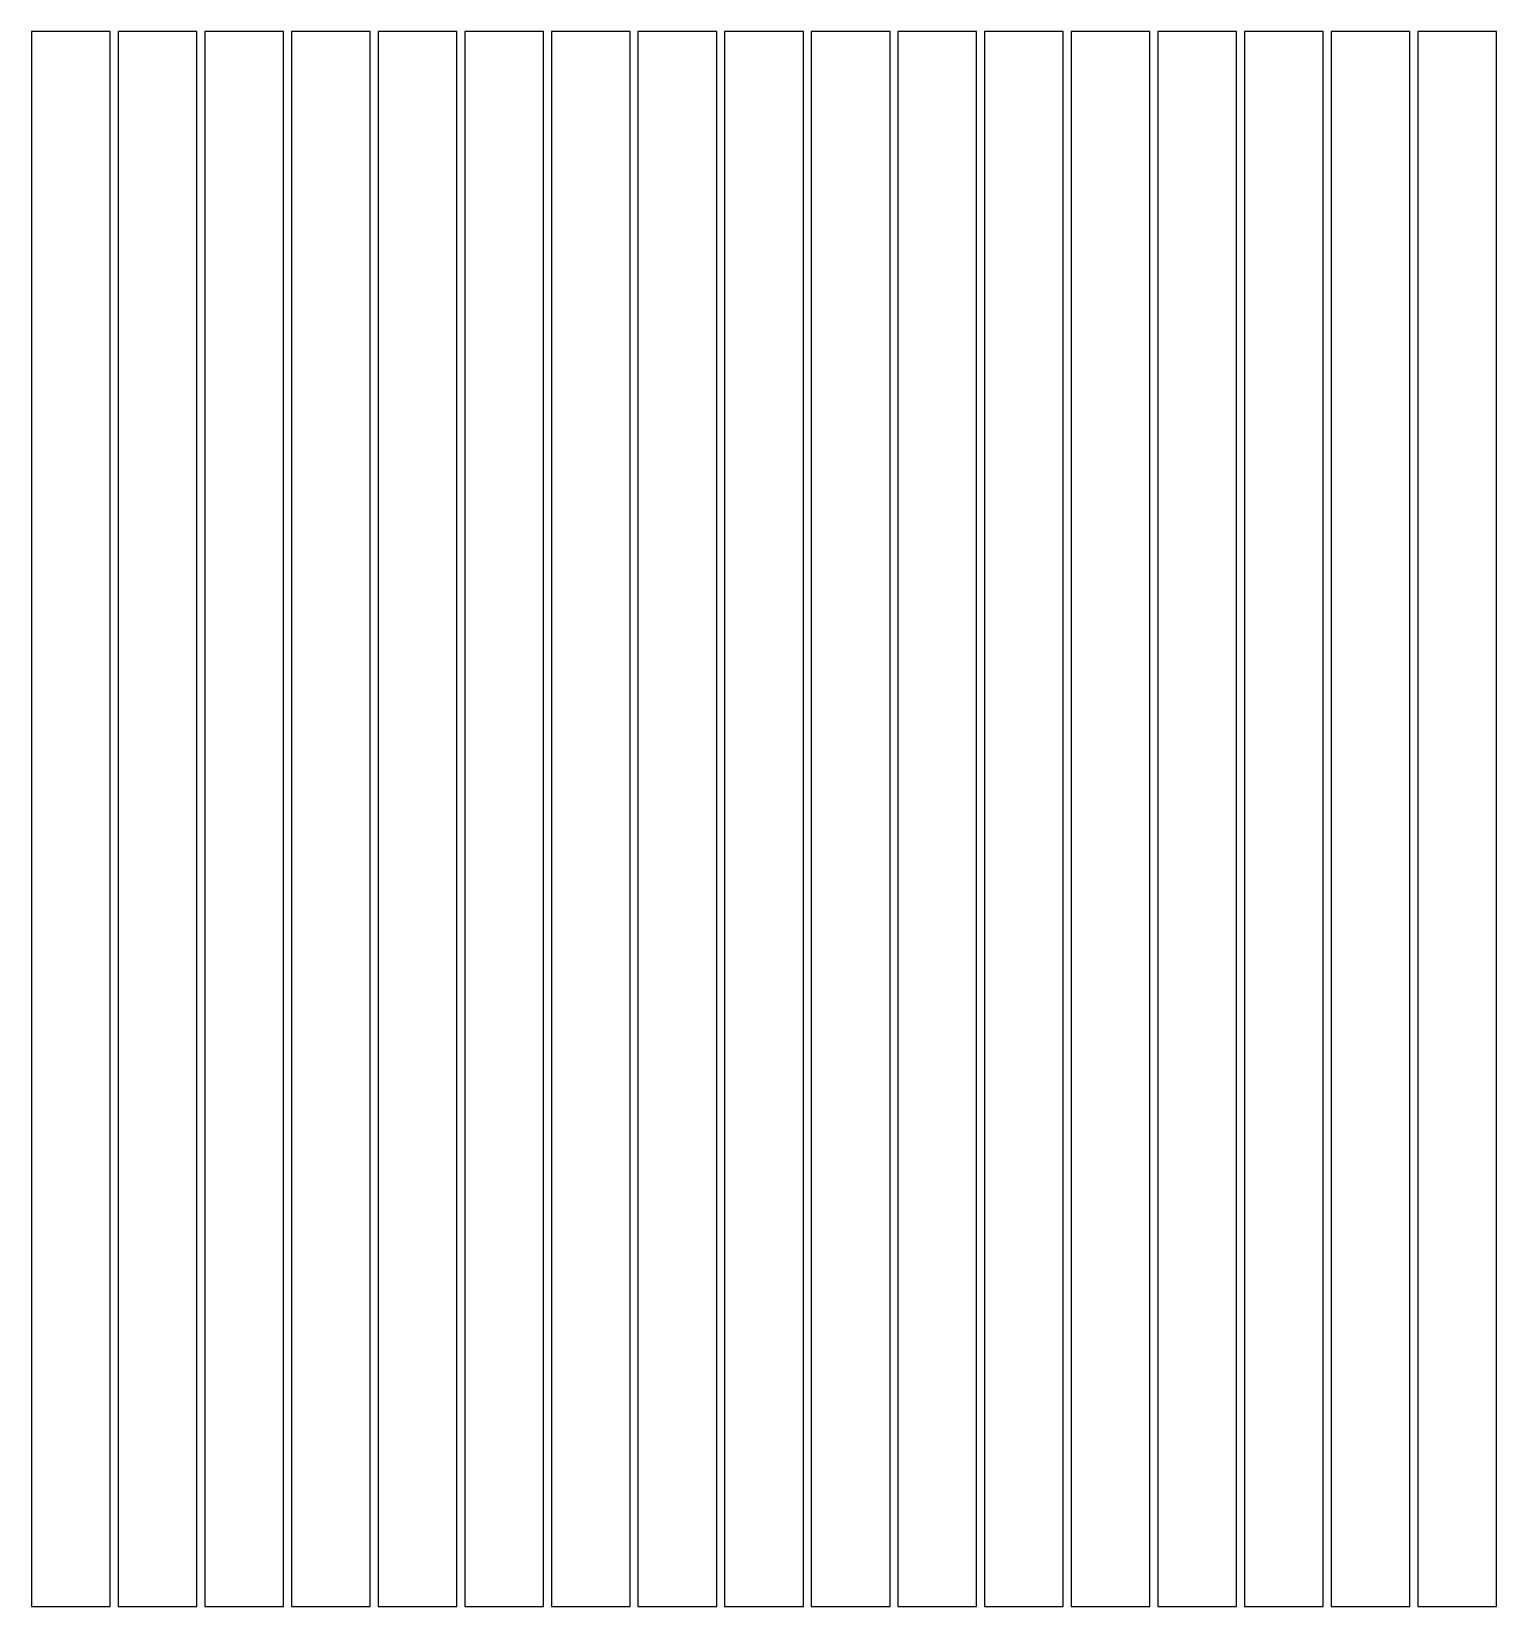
# Model space of a CAD drawing. Extents: x -34.8 to 34, y -35.5 to 38.5.
import ezdxf

# ---------------------------------------------------------------- set-up
doc = ezdxf.new("R2010")
doc.units = 0
doc.layers.get('0').update_dxf_attribs({"linetype": 'CONTINUOUS'})

msp = doc.modelspace()

# ---------------------------------------------------------------- linework, layer by layer
for p, q in [((-34.809, 38.529), (-34.809, -35.451)), ((-31.11, 38.529), (-34.809, 38.529)), ((-31.11, -35.451), (-31.11, 38.529)), ((-30.74, 38.529), (-30.74, -35.451)), ((-27.041, 38.529), (-30.74, 38.529)), ((-27.041, -35.451), (-27.041, 38.529)), ((-26.671, 38.529), (-26.671, -35.451)), ((-22.972, 38.529), (-26.671, 38.529)), ((-22.972, -35.451), (-22.972, 38.529)), ((-22.602, 38.529), (-22.602, -35.451)), ((-18.903, 38.529), (-22.602, 38.529)), ((-18.903, -35.451), (-18.903, 38.529)), ((-18.533, 38.529), (-18.533, -35.451)), ((-14.834, 38.529), (-18.533, 38.529)), ((-14.834, -35.451), (-14.834, 38.529)), ((-14.464, 38.529), (-14.464, -35.451)), ((-10.765, 38.529), (-14.464, 38.529)), ((-10.765, -35.451), (-10.765, 38.529)), ((-10.395, 38.529), (-10.395, -35.451)), ((-6.696, 38.529), (-10.395, 38.529)), ((-6.696, -35.451), (-6.696, 38.529)), ((-6.327, 38.529), (-6.327, -35.451)), ((-2.628, 38.529), (-6.327, 38.529)), ((-2.628, -35.451), (-2.628, 38.529)), ((-2.258, 38.529), (-2.258, -35.451)), ((1.441, 38.529), (-2.258, 38.529)), ((1.441, -35.451), (1.441, 38.529)), ((1.811, 38.529), (1.811, -35.451)), ((5.51, 38.529), (1.811, 38.529)), ((5.51, -35.451), (5.51, 38.529)), ((5.88, 38.529), (5.88, -35.451)), ((9.579, 38.529), (5.88, 38.529)), ((9.579, -35.451), (9.579, 38.529)), ((9.949, 38.529), (9.949, -35.451)), ((13.648, 38.529), (9.949, 38.529)), ((13.648, -35.451), (13.648, 38.529)), ((14.018, 38.529), (14.018, -35.451)), ((17.717, 38.529), (14.018, 38.529)), ((17.717, -35.451), (17.717, 38.529)), ((18.087, 38.529), (18.087, -35.451)), ((21.786, 38.529), (18.087, 38.529)), ((21.786, -35.451), (21.786, 38.529)), ((22.156, 38.529), (22.156, -35.451)), ((25.855, 38.529), (22.156, 38.529)), ((25.855, -35.451), (25.855, 38.529)), ((26.225, 38.529), (26.225, -35.451)), ((29.924, 38.529), (26.225, 38.529)), ((29.924, -35.451), (29.924, 38.529)), ((30.294, 38.529), (30.294, -35.451)), ((33.993, 38.529), (30.294, 38.529)), ((33.993, -35.451), (33.993, 38.529)), ((-34.809, -35.451), (-31.11, -35.451)), ((-30.74, -35.451), (-27.041, -35.451)), ((-26.671, -35.451), (-22.972, -35.451)), ((-22.602, -35.451), (-18.903, -35.451)), ((-18.533, -35.451), (-14.834, -35.451)), ((-14.464, -35.451), (-10.765, -35.451)), ((-10.395, -35.451), (-6.696, -35.451)), ((-6.327, -35.451), (-2.628, -35.451)), ((-2.258, -35.451), (1.441, -35.451)), ((1.811, -35.451), (5.51, -35.451)), ((5.88, -35.451), (9.579, -35.451)), ((9.949, -35.451), (13.648, -35.451)), ((14.018, -35.451), (17.717, -35.451)), ((18.087, -35.451), (21.786, -35.451)), ((22.156, -35.451), (25.855, -35.451)), ((26.225, -35.451), (29.924, -35.451)), ((30.294, -35.451), (33.993, -35.451))]:
    msp.add_line(p, q)

doc.saveas('drawing.dxf')
